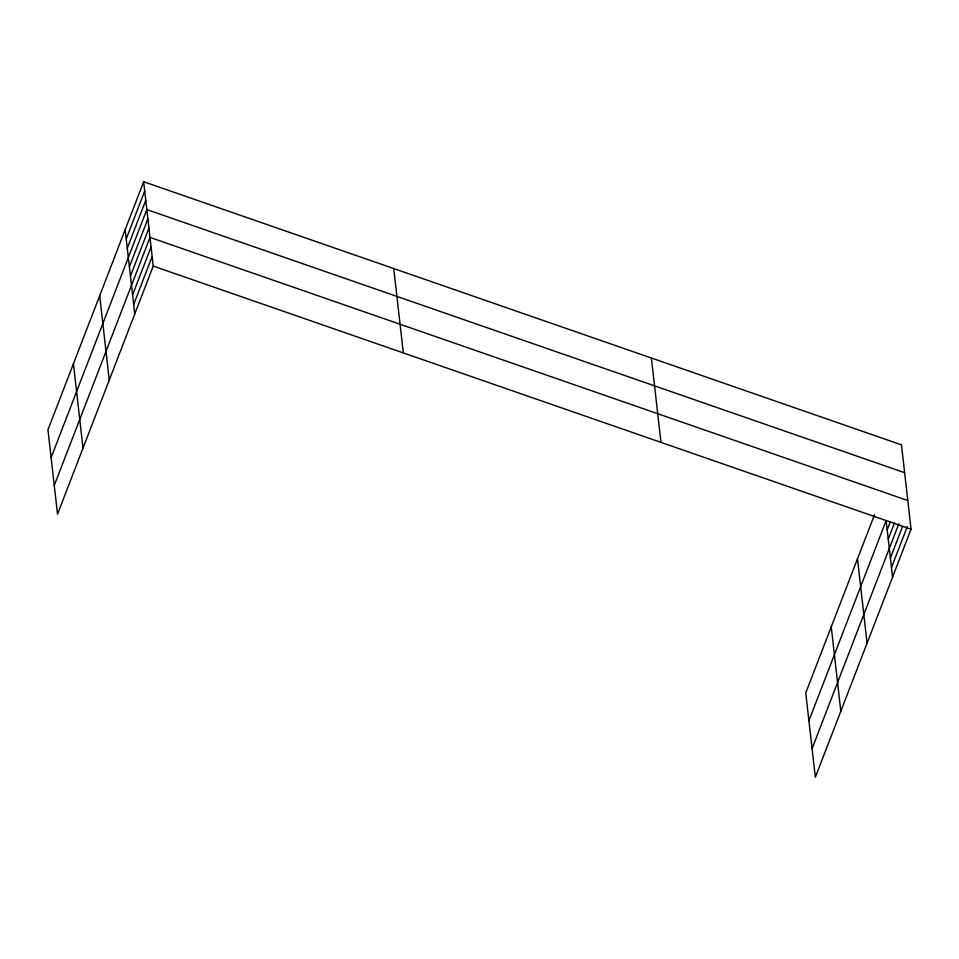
<?xml version="1.0" encoding="UTF-8"?>
<svg xmlns="http://www.w3.org/2000/svg" width="959" height="959" viewBox="0 0 959 959"><rect width="100%" height="100%" fill="white"/><g stroke="black" fill="none" stroke-linecap="round" stroke-linejoin="round"><path stroke-width="1.44" d="M143.67 181.73L47.95 429.788L57.528 514.144L153.248 266.087L143.67 181.73L901.472 444.856L911.05 529.212L815.33 777.269L805.752 692.913L874.488 514.791M126.228 238.935L144.713 191.009M127.283 248.213L145.768 200.299M51.115 457.623L146.823 209.577L904.637 472.691M129.393 266.77L147.878 218.856M130.448 276.048L148.933 228.134M54.267 485.458L149.988 237.412L907.789 500.538M132.582 294.892L151.078 246.966M133.673 304.459L152.157 256.532M808.916 720.748L886.14 520.617L892.553 577.138M887.195 529.895L890.36 521.684M888.25 539.174L894.591 522.751M812.081 748.583L898.811 523.806M890.384 558.018L902.539 526.527M891.474 567.572L907.322 526.503M153.248 266.087L911.05 529.212M857.49 558.821L867.08 643.177M831.237 626.862L840.815 711.218M651.389 358.031L660.979 442.387M393.741 268.568L403.319 352.924M125.173 229.657L134.751 314.013M99.688 295.696L109.266 380.052M73.435 363.749L83.013 448.105"/></g></svg>
